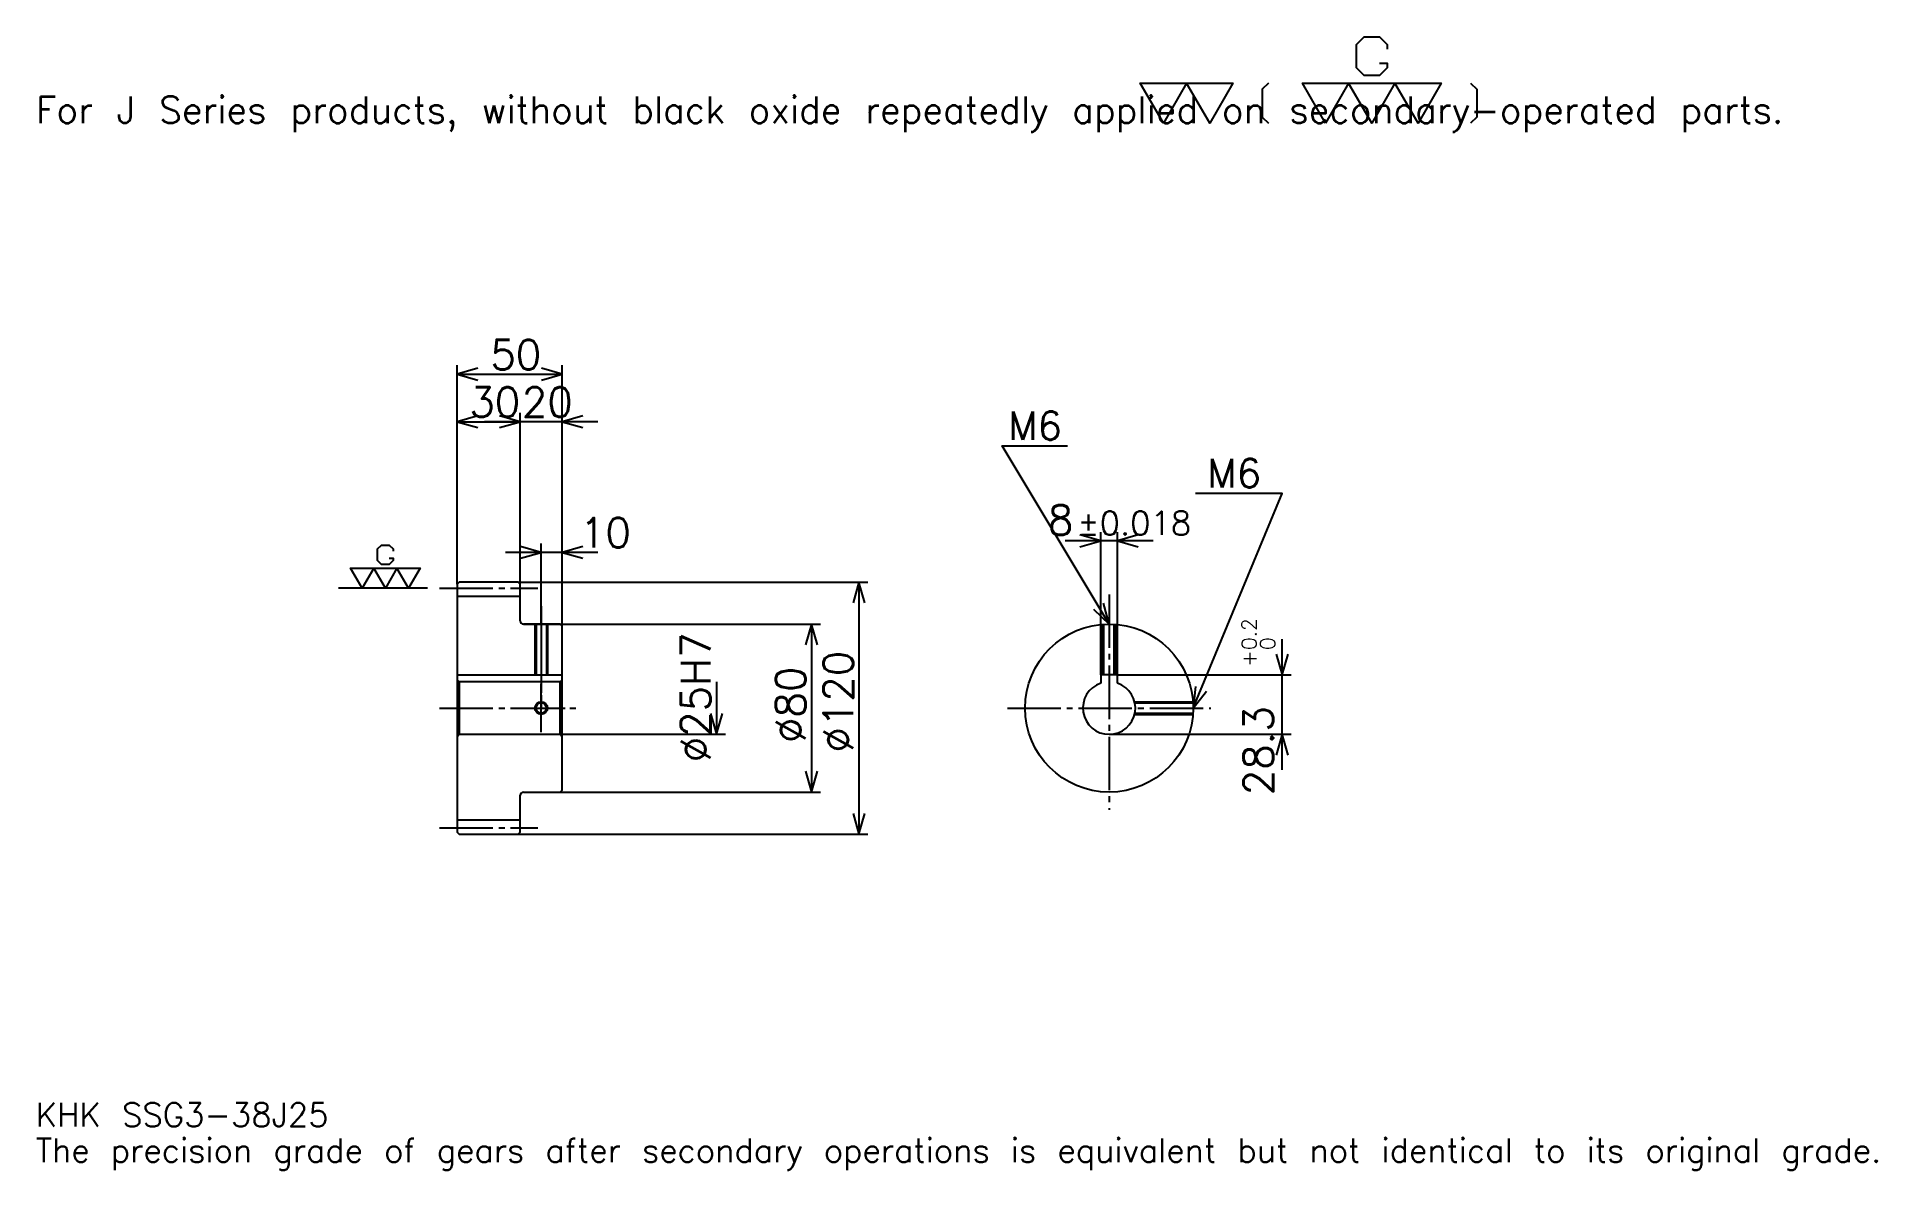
# Model space of a CAD drawing. Extents: x 29 to 905, y 10 to 550.
import ezdxf

# ---------------------------------------------------------------- set-up
doc = ezdxf.new("R2010")
doc.units = 0
doc.linetypes.add('DASHDOT', pattern=[33.913044, 25.434783, -2.826087, 2.826087, -2.826087])
doc.layers.get('0').update_dxf_attribs({"linetype": 'CONTINUOUS'})
doc.layers.add('DASHDOT', color=6, linetype='DASHDOT')
doc.styles.add('KANJI', font='TXT', dxfattribs={"bigfont": 'BIGFONT'})

msp = doc.modelspace()

# ---------------------------------------------------------------- linework, layer by layer
at = {"color": 5}
for p, q in [((228.913055, 290.326111), (228.913055, 393.478271)), ((228.913055, 389.239136), (278.913055, 389.239136)), ((278.913055, 290.326111), (278.913055, 393.478271)), ((258.913055, 290.326111), (258.913055, 370.869568)), ((228.913055, 366.630432), (258.913055, 366.630432)), ((295.869568, 366.630432), (241.956528, 366.630432)), ((268.913055, 290.326111), (268.913055, 308.695648)), ((560.304321, 309.891296), (518.391357, 309.891296)), ((535.347839, 246.126099), (535.347839, 314.130432)), ((543.347839, 246.126099), (543.347839, 314.130432)), ((295.869568, 304.456543), (251.956528, 304.456543)), ((228.913055, 289.326111), (228.913055, 290.326111)), ((257.913055, 290.326111), (278.913055, 290.326111)), ((258.913055, 289.326111), (258.913055, 290.326111)), ((268.913055, 270.326111), (268.913055, 290.326111)), ((268.913055, 270.326111), (268.913055, 290.326111)), ((278.913055, 290.326111), (424.456543, 290.326111)), ((278.913055, 269.326111), (278.913055, 290.326111)), ((420.217407, 290.326111), (420.217407, 170.326096)), ((260.413055, 270.326111), (278.913055, 270.326111)), ((278.913055, 270.326111), (401.847839, 270.326111)), ((397.608704, 270.326111), (397.608704, 190.326096)), ((621.739136, 200.869568), (621.739136, 263.082611)), ((543.347839, 246.126099), (625.978271, 246.126099)), ((352.391327, 242.826096), (352.391327, 217.826096)), ((278.913055, 217.826096), (356.630432, 217.826096)), ((539.347839, 217.826096), (625.978271, 217.826096)), ((260.413055, 190.326096), (278.913055, 190.326096)), ((278.913055, 190.326096), (401.847839, 190.326096)), ((257.913055, 170.326096), (278.913055, 170.326096)), ((278.913055, 170.326096), (424.456543, 170.326096))]:
    msp.add_line(p, q, dxfattribs=at)
at = {"color": 7}
msp.add_line((214.782623, 287.326111), (172.391312, 287.326111), dxfattribs=at)
at = {"color": 4}
for p, q in [((228.913055, 283.576111), (258.913055, 283.576111)), ((228.913055, 246.126099), (278.913055, 246.126099)), ((229.913055, 242.826096), (229.913055, 217.826096)), ((277.913055, 242.826096), (278.913055, 243.826096)), ((277.913055, 217.826096), (278.913055, 216.826096)), ((228.913055, 177.076096), (258.913055, 177.076096))]:
    msp.add_line(p, q, dxfattribs=at)
at = {"color": 7}
for points in [[(668.086975, 537.352173), (671.760864, 537.352173), (671.760864, 535.147827), (668.086975, 531.473938), (660.739136, 531.473938), (657.065247, 535.147827), (657.065247, 546.169556), (660.739136, 549.843506), (668.086975, 549.843506), (671.760864, 546.169556), (671.760864, 543.96521)], [(565.217407, 508.695648), (554.195679, 527.799988), (598.282593, 527.799988), (587.260864, 508.695648), (576.239136, 527.799988), (565.217407, 508.695648)], [(615.182617, 527.799988), (612.243469, 524.86084), (612.243469, 511.634766), (615.182617, 508.695648)], [(642.369568, 508.695648), (631.347839, 527.799988), (697.478271, 527.799988), (686.456543, 508.695648), (675.434814, 527.799988), (664.413086, 508.695648), (653.391296, 527.799988), (642.369568, 508.695648)], [(711.439148, 527.799988), (714.378296, 524.86084), (714.378296, 511.634766), (711.439148, 508.695648)], [(196.554352, 301.654358), (198.391312, 301.654358), (198.391312, 300.552185), (196.554352, 298.71521), (192.880447, 298.71521), (191.043488, 300.552185), (191.043488, 306.063049), (192.880447, 307.900024), (196.554352, 307.900024), (198.391312, 306.063049), (198.391312, 304.960876)], [(183.695663, 287.326111), (178.184799, 296.878265), (211.250015, 296.878265), (205.739136, 287.326111), (200.228271, 296.878265), (194.717407, 287.326111), (189.206528, 296.878265), (183.695663, 287.326111)]]:
    msp.add_lwpolyline(points, dxfattribs=at)
at = {"color": 5}
for points in [[(238.804352, 392.065216), (228.913055, 389.239136), (238.804352, 386.413055)], [(269.021759, 386.413055), (278.913055, 389.239136), (269.021759, 392.065216)], [(238.804352, 369.456543), (228.913055, 366.630432), (238.804352, 363.804382)], [(249.021759, 363.804382), (258.913055, 366.630432), (249.021759, 369.456543)], [(249.021759, 363.804382), (258.913055, 366.630432), (249.021759, 369.456543)], [(288.804352, 369.456543), (278.913055, 366.630432), (288.804352, 363.804382)], [(539.347839, 270.326111), (488.478271, 355.108704), (519.565186, 355.108704)], [(579.347839, 230.326096), (621.739136, 332.5), (580.478271, 332.5)], [(259.021759, 301.630432), (268.913055, 304.456543), (259.021759, 307.282623)], [(288.804352, 307.282623), (278.913055, 304.456543), (288.804352, 301.630432)], [(525.456543, 307.065216), (535.347839, 309.891296), (525.456543, 312.717407)], [(553.239136, 312.717407), (543.347839, 309.891296), (553.239136, 307.065216)], [(423.043488, 280.434784), (420.217407, 290.326111), (417.391327, 280.434784)], [(531.835449, 277.353821), (539.347839, 270.326111), (536.682129, 280.261841)], [(400.434784, 260.434784), (397.608704, 270.326111), (394.782623, 260.434784)], [(618.913086, 256.017395), (621.739136, 246.126099), (624.565186, 256.017395)], [(580.528076, 240.545288), (579.347839, 230.326096), (585.748718, 238.379257)], [(349.565247, 227.717407), (352.391327, 217.826096), (355.217407, 227.717407)], [(624.565186, 207.934784), (621.739136, 217.826096), (618.913086, 207.934784)], [(394.782623, 200.217407), (397.608704, 190.326096), (400.434784, 200.217407)], [(417.391327, 180.217407), (420.217407, 170.326096), (423.043488, 180.217407)]]:
    msp.add_lwpolyline(points, dxfattribs=at)
at = {"color": 4}
for points in [[(258.913055, 271.826111), (258.913055, 289.326111), (257.913055, 290.326111), (229.913055, 290.326111), (228.913055, 289.326111), (228.913055, 216.826096)], [(260.413055, 190.326096), (277.913055, 190.326096), (278.913055, 191.326096), (278.913055, 269.326111), (277.913055, 270.326111), (260.413055, 270.326111)], [(265.913055, 270.326111), (265.913055, 246.126099)], [(266.453064, 270.326111), (266.453064, 246.126099)], [(271.373047, 270.326111), (271.373047, 246.126099)], [(271.913055, 270.326111), (271.913055, 246.126099)], [(536.347839, 246.126099), (536.347839, 270.21344)], [(536.887817, 246.126099), (536.887817, 270.250366)], [(541.807861, 246.126099), (541.807861, 270.250366)], [(542.347839, 246.126099), (542.347839, 270.21344)], [(543.347839, 242.168808), (543.347839, 246.126099), (535.347839, 246.126099), (535.347839, 242.168808)], [(228.913055, 216.826096), (229.913055, 217.826096), (277.913055, 217.826096), (277.913055, 242.826096), (229.913055, 242.826096), (228.913055, 243.826096)], [(551.482544, 233.326096), (579.235168, 233.326096)], [(551.603394, 232.786102), (579.272095, 232.786102)], [(551.603394, 227.866089), (579.272095, 227.866089)], [(551.482544, 227.326096), (579.235168, 227.326096)], [(228.913055, 216.826096), (228.913055, 171.326096), (229.913055, 170.326096), (257.913055, 170.326096), (258.913055, 171.326096), (258.913055, 188.826096)]]:
    msp.add_lwpolyline(points, dxfattribs=at)
for centre, radius in [((539.347839, 230.326096), 40), ((268.913055, 230.326096), 2.46)]:
    msp.add_circle(centre, radius, dxfattribs=at)
at = {"color": 7}
msp.add_circle((268.913055, 230.326096), 3, dxfattribs=at)
at = {"color": 4}
for centre, radius, start, end in [((260.413055, 271.826111), 1.5, 180, 270), ((539.347839, 230.326096), 12.5, 108.662925185, 71.337074815), ((260.413055, 188.826096), 1.5, 90, 180)]:
    msp.add_arc(centre, radius, start, end, dxfattribs=at)
at = {"layer": 'DASHDOT', "color": 7}
for p, q in [((220.434799, 287.326111), (267.391327, 287.326111)), ((539.347839, 284.456543), (539.347839, 181.847839)), ((268.913055, 270.326111), (268.913055, 230.326096)), ((220.434799, 230.326096), (287.391327, 230.326096)), ((490.869568, 230.326096), (587.826111, 230.326096)), ((220.434799, 173.326096), (267.391327, 173.326096))]:
    msp.add_line(p, q, dxfattribs=at)
for points in [[(268.913055, 278.804352), (268.913055, 237.647827)], [(268.913055, 218.847839), (268.913055, 241.804352)], [(257.434784, 230.326096), (280.391327, 230.326096)]]:
    msp.add_lwpolyline(points, dxfattribs=at)

# ---------------------------------------------------------------- texts
at = {"color": 7, "style": 'KANJI'}
for s, height, p in [('For J Series products, without black oxide repeatedly applied on secondary-operated parts.', 12.717391, (28.26087, 508.695648)), ('50', 14.130435, (244.728271, 391.5)), ('30', 14.130435, (234.728271, 368.891296)), ('20', 14.130435, (259.728271, 368.891296)), ('M6', 13.565218, (491.304352, 357.934784)), ('M6', 13.565218, (586.130432, 335.326111)), ('8', 14.130435, (510.17984, 312.717407)), ('10', 14.130435, (287.391327, 306.717407)), ('%%p0.018', 11.304348, (524.167236, 312.717407)), ('KHK SSG3-38J25', 11.304348, (28.26087, 31.086956)), ('The precision grade of gears after secondary operations is equivalent but not identical to its original grade.', 11.304348, (28.26087, 14.130435))]:
    msp.add_text(s, height=height, dxfattribs=at).set_placement(p)
for s, height, p in [('0.2', 7.065217, (609.586975, 257.930328)), ('%%c25H7', 14.130435, (349.565247, 204.538055)), ('0', 7.065217, (618.347839, 257.930328)), ('%%c120', 14.130435, (417.391327, 209.130432)), ('+', 7.065217, (609.586975, 250.017273)), ('%%c80', 14.130435, (394.782623, 213.722839)), ('28.3', 14.130435, (617.5, 188.855164))]:
    msp.add_text(s, height=height, rotation=90, dxfattribs=at).set_placement(p)

doc.saveas('drawing.dxf')
